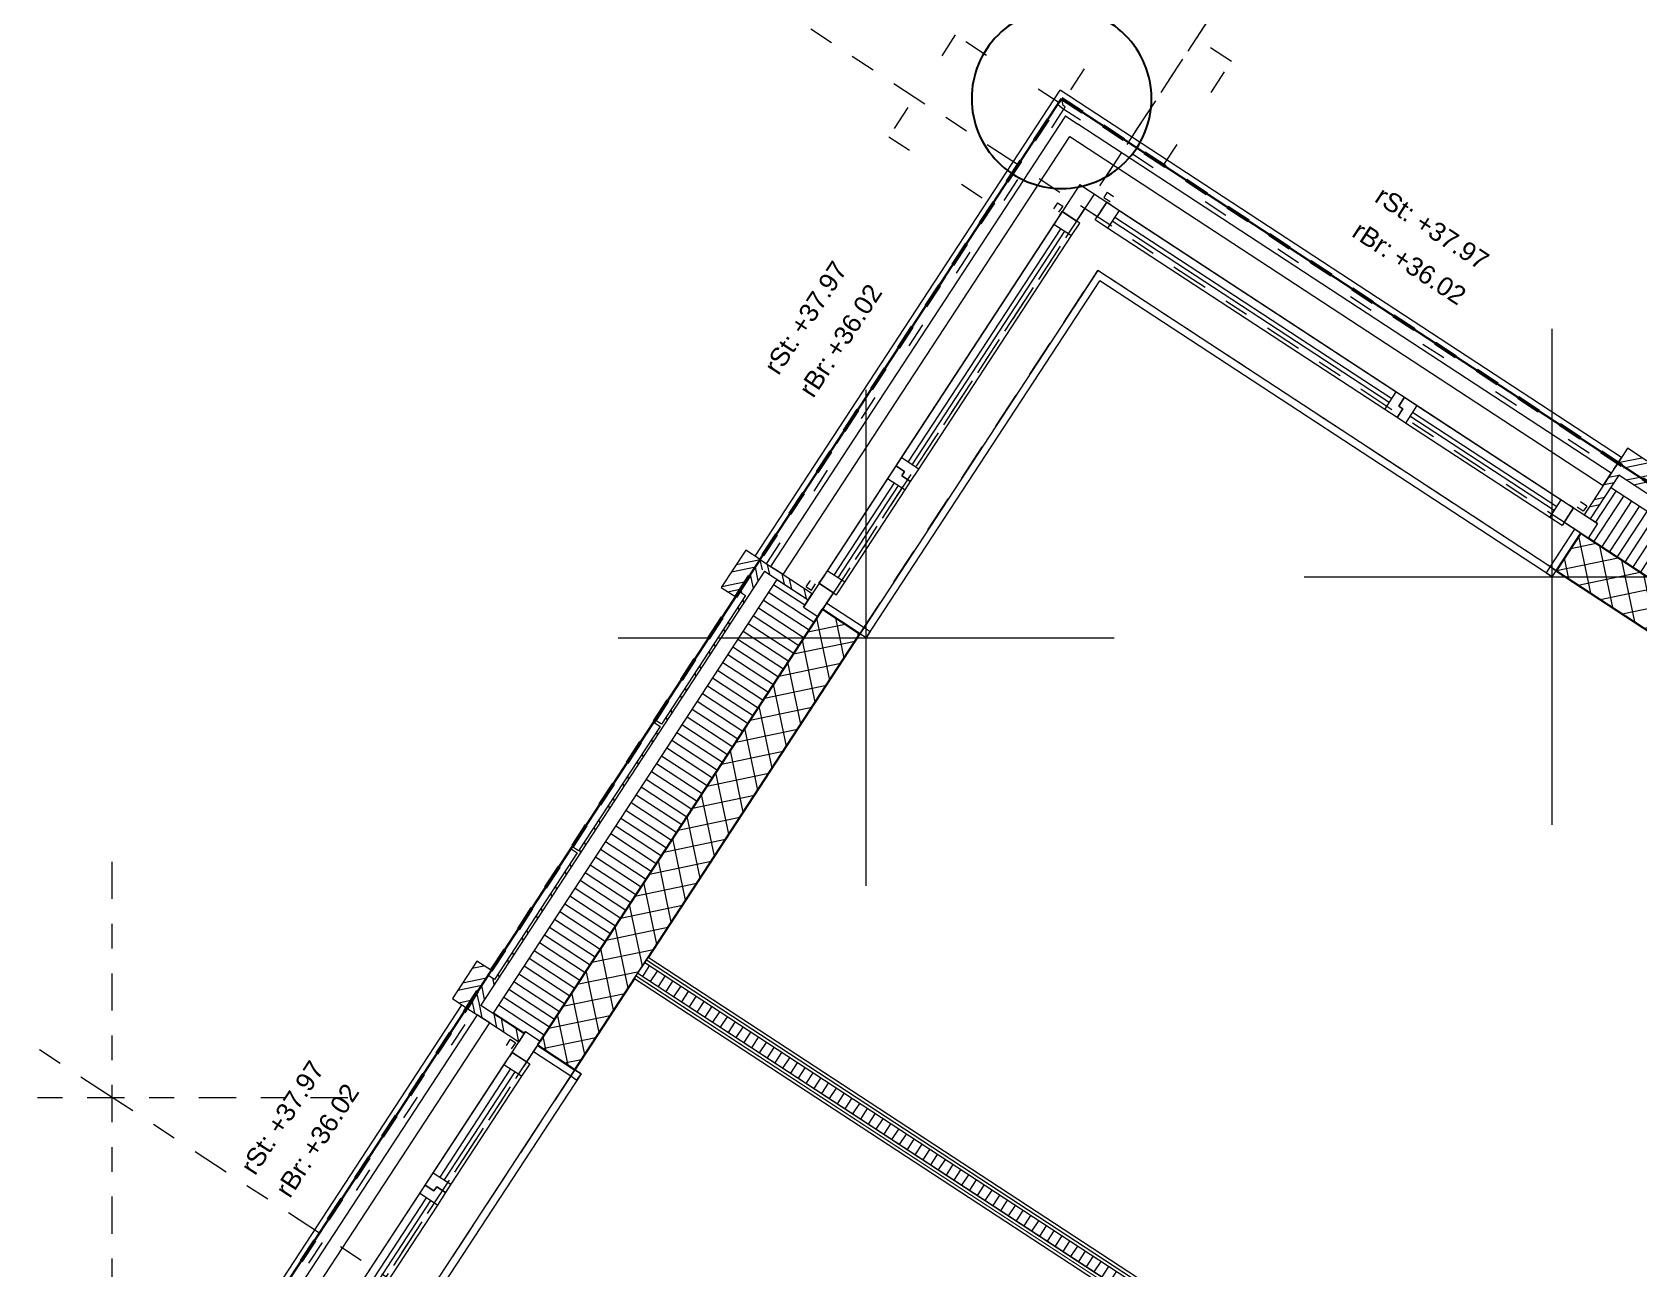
# Model space of a CAD drawing. Header units: metres. Extents: x 2696278.3 to 2696314, y 1245153.2 to 1245192.4.
# Drawn here: x 2696292.82 to 2696299.3, y 1245184.88 to 1245189.87 of the extents above; entities that cross this region are included whole.
import ezdxf

# ---------------------------------------------------------------- set-up
doc = ezdxf.new("R2010")
doc.units = ezdxf.units.M
doc.set_wipeout_variables(frame=1)
doc.header["$PDMODE"] = 2
doc.header["$PDSIZE"] = -2
for name, pattern in [('000_hbf_Punkt 0.5mm', [0.25, 0, -0.25]), ('000_hbf_Strich 3_1mm Kanten', [0.2, 0.15, -0.05]), ('000_hbf_Strichpunkt 3_1_1mm Achsen', [0.25, 0.15, -0.05, 0, -0.05]), ('Strich 1 für MST 1_200', [0.15, 0.1, -0.05]), ('Strichpunkt 3_1_1mm Achsen', [5, 3, -1, 0, -1]), ('Strichpunkt für MST 1_20', [0.25, 0.15, -0.05, 0, -0.05]), ('Wipeout_Contour', [10000, 0, -10000])]:
    doc.linetypes.add(name, pattern=pattern)
for name, color, linetype in [('010 Fenster', 7, 'Continuous'), ('0_C21_Aussenwandkonstruktion.3D', 7, 'Continuous'), ('0_C21_Aussenwandkonstruktion.3D Bauteilschraffuren', 7, 'Continuous'), ('0_C21_Aussenwandkonstruktion.3D Schichttrennlinien', 7, 'Continuous'), ('0_C22_Innenwandkonstruktion.3D', 7, 'Continuous'), ('0_C22_Innenwandkonstruktion.3D Bauteilschraffuren', 7, 'Continuous'), ('0_C22_Innenwandkonstruktion.3D Schichttrennlinien', 7, 'Continuous'), ('0_E23_Fassadenbekleidung.3D', 7, 'Continuous'), ('0_E23_Fassadenbekleidung.3D Bauteilschraffuren', 7, 'Continuous'), ('0_E26_Absturzsicherung.3D', 7, 'Continuous'), ('0_E33_Sonnenschutz.3D', 7, 'Continuous'), ('0_G20_Bodenbelag.3D', 7, 'Continuous'), ('1_M01_Achsen.V', 7, 'Continuous'), ('1_R01_Raumstempel.V Kontur', 7, 'Continuous'), ('1_U04_Referenz-Bauperimeter.V', 7, 'Continuous')]:
    doc.layers.add(name, color=color, linetype=linetype)
doc.styles.add('ERSTELLTER_STIL_2', font='arial.ttf')
pattern_1 = [(101.8, (2696295.28941, 1245171.756836), (0.07341505, 0.0153372), []), (101.8, (2696295.264935, 1245171.75172), (0.07341505, 0.0153372), [])]

msp = doc.modelspace()

# ---------------------------------------------------------------- linework, layer by layer
at = {"layer": '010 Fenster', "color": 7, "linetype": 'Continuous', "lineweight": 13}
for p, q in [((2696297.0441, 1245189.2514), (2696296.962, 1245189.1258)), ((2696297.0441, 1245189.2514), (2696297.1696, 1245189.1692)), ((2696296.9729, 1245189.1426), (2696296.9401, 1245189.0924)), ((2696296.962, 1245189.1258), (2696296.9729, 1245189.1426)), ((2696296.9729, 1245189.1426), (2696297.0315, 1245189.1042)), ((2696297.0441, 1245189.096), (2696296.9729, 1245189.1426)), ((2696297.0315, 1245189.1042), (2696297.0644, 1245189.1544)), ((2696297.1146, 1245189.1216), (2696297.0644, 1245189.1544)), ((2696297.1064, 1245189.109), (2696297.1529, 1245189.1802)), ((2696297.1529, 1245189.1802), (2696297.1146, 1245189.1216)), ((2696297.1696, 1245189.1692), (2696297.1529, 1245189.1802)), ((2696297.1529, 1245189.1802), (2696297.2031, 1245189.1473)), ((2696297.2031, 1245189.1473), (2696297.1566, 1245189.0762)), ((2696297.1696, 1245189.1692), (2696299.0189, 1245187.9591)), ((2696297.2031, 1245189.1473), (2696298.3202, 1245188.4163)), ((2696296.9401, 1245189.0924), (2696296.3241, 1245188.151)), ((2696296.9673, 1245189.0746), (2696296.3513, 1245188.1332)), ((2696296.9401, 1245189.0924), (2696297.0112, 1245189.0458)), ((2696297.0112, 1245189.0458), (2696297.0441, 1245189.096)), ((2696297.1566, 1245189.0762), (2696297.1064, 1245189.109)), ((2696298.2737, 1245188.3452), (2696297.1566, 1245189.0762)), ((2696298.2914, 1245188.3724), (2696297.1744, 1245189.1034)), ((2696297.1853, 1245189.1201), (2696298.3024, 1245188.3891)), ((2696296.368, 1245188.1223), (2696296.984, 1245189.0636)), ((2696296.3952, 1245188.1045), (2696297.0112, 1245189.0458)), ((2696298.2737, 1245188.3452), (2696298.3202, 1245188.4163)), ((2696298.3202, 1245188.4163), (2696298.3537, 1245188.3944)), ((2696298.3304, 1245188.3589), (2696298.3537, 1245188.3944)), ((2696298.3537, 1245188.3944), (2696298.3304, 1245188.3589)), ((2696298.3471, 1245188.3479), (2696298.3304, 1245188.3589)), ((2696298.3304, 1245188.3589), (2696298.3471, 1245188.3479)), ((2696298.3537, 1245188.3944), (2696298.4039, 1245188.3616)), ((2696298.4039, 1245188.3616), (2696298.3573, 1245188.2904)), ((2696298.4039, 1245188.3616), (2696298.9854, 1245187.981)), ((2696298.3239, 1245188.3123), (2696298.2737, 1245188.3452)), ((2696298.3239, 1245188.3123), (2696298.3471, 1245188.3479)), ((2696298.3471, 1245188.3479), (2696298.3239, 1245188.3123)), ((2696298.3573, 1245188.2904), (2696298.3239, 1245188.3123)), ((2696298.9389, 1245187.9099), (2696298.3573, 1245188.2904)), ((2696298.9567, 1245187.9371), (2696298.3751, 1245188.3176)), ((2696298.3861, 1245188.3344), (2696298.9676, 1245187.9538)), ((2696296.3022, 1245188.1175), (2696296.2693, 1245188.0673)), ((2696296.3241, 1245188.151), (2696296.3022, 1245188.1175)), ((2696296.3377, 1245188.0943), (2696296.3022, 1245188.1175)), ((2696296.3022, 1245188.1175), (2696296.3377, 1245188.0943)), ((2696296.3952, 1245188.1045), (2696296.3241, 1245188.151)), ((2696296.3268, 1245188.0775), (2696296.3377, 1245188.0943)), ((2696296.3377, 1245188.0943), (2696296.3268, 1245188.0775)), ((2696296.3624, 1245188.0543), (2696296.3952, 1245188.1045)), ((2696296.2693, 1245188.0673), (2696296.0257, 1245187.695)), ((2696296.2965, 1245188.0495), (2696296.0529, 1245187.6772)), ((2696296.0696, 1245187.6662), (2696296.3133, 1245188.0386)), ((2696296.2693, 1245188.0673), (2696296.3405, 1245188.0208)), ((2696296.3624, 1245188.0543), (2696296.3268, 1245188.0775)), ((2696296.3268, 1245188.0775), (2696296.3624, 1245188.0543)), ((2696296.3405, 1245188.0208), (2696296.3624, 1245188.0543)), ((2696296.0968, 1245187.6484), (2696296.3405, 1245188.0208)), ((2696298.9389, 1245187.9099), (2696298.9854, 1245187.981)), ((2696298.9854, 1245187.981), (2696299.0356, 1245187.9482)), ((2696298.9973, 1245187.8896), (2696299.0356, 1245187.9482)), ((2696299.0356, 1245187.9482), (2696299.0189, 1245187.9591)), ((2696296.0968, 1245187.6484), (2696296.0257, 1245187.695)), ((2696296.0639, 1245187.5982), (2696296.0968, 1245187.6484)), ((2696293.9668, 1245184.5488), (2696294.7444, 1245185.737)), ((2696294.4378, 1245185.2684), (2696294.7225, 1245185.7035)), ((2696294.7225, 1245185.7035), (2696294.7553, 1245185.7537)), ((2696294.7936, 1245185.657), (2696294.7225, 1245185.7035)), ((2696294.7553, 1245185.7537), (2696294.7444, 1245185.737)), ((2696294.8139, 1245185.7154), (2696294.7553, 1245185.7537)), ((2696294.4649, 1245185.2506), (2696294.7497, 1245185.6857)), ((2696294.7664, 1245185.6748), (2696294.4817, 1245185.2396)), ((2696294.7936, 1245185.657), (2696294.5089, 1245185.2219)), ((2696294.4049, 1245185.2182), (2696294.4378, 1245185.2684)), ((2696294.4378, 1245185.2684), (2696294.5089, 1245185.2219)), ((2696293.9888, 1245184.5822), (2696294.383, 1245185.1847)), ((2696294.383, 1245185.1847), (2696294.4049, 1245185.2182)), ((2696294.4541, 1245185.1382), (2696294.383, 1245185.1847)), ((2696294.4405, 1245185.1949), (2696294.4049, 1245185.2182)), ((2696294.4049, 1245185.2182), (2696294.4405, 1245185.1949)), ((2696294.4514, 1245185.2117), (2696294.4405, 1245185.1949)), ((2696294.4405, 1245185.1949), (2696294.4514, 1245185.2117)), ((2696294.487, 1245185.1884), (2696294.4514, 1245185.2117)), ((2696294.4514, 1245185.2117), (2696294.487, 1245185.1884)), ((2696294.487, 1245185.1884), (2696294.4541, 1245185.1382)), ((2696294.5089, 1245185.2219), (2696294.487, 1245185.1884)), ((2696294.0159, 1245184.5645), (2696294.4102, 1245185.1669)), ((2696294.4269, 1245185.156), (2696294.0327, 1245184.5535)), ((2696294.4541, 1245185.1382), (2696294.0599, 1245184.5357))]:
    msp.add_line(p, q, dxfattribs=at)
at = {"layer": '0_C21_Aussenwandkonstruktion.3D', "color": 7, "linetype": 'Continuous', "lineweight": 5}
for p, q in [((2696296.9554, 1245189.5723), (2696296.9718, 1245189.5974)), ((2696296.9638, 1245189.5669), (2696296.9554, 1245189.5723))]:
    msp.add_line(p, q, dxfattribs=at)
at = {"layer": '0_C21_Aussenwandkonstruktion.3D', "color": 255, "linetype": '000_hbf_Punkt 0.5mm', "lineweight": 0, "flags": 128}
for points in [[(2696297.254, 1245190.0103), (2696296.9802, 1245189.592), (2696296.9747, 1245189.5836), (2696296.9638, 1245189.5669)], [(2696297.6556, 1245189.7475), (2696297.254, 1245190.0103)], [(2696296.5425, 1245189.8545), (2696296.2742, 1245189.4445)], [(2696296.9609, 1245189.5807), (2696296.5425, 1245189.8545)], [(2696297.3818, 1245189.3291), (2696297.6556, 1245189.7475)], [(2696296.9718, 1245189.5974), (2696296.9609, 1245189.5807)], [(2696296.9776, 1245189.5697), (2696296.9718, 1245189.5974)], [(2696295.7813, 1245187.7234), (2696296.2837, 1245188.4911), (2696296.7177, 1245189.1543), (2696296.9805, 1245189.5559), (2696296.986, 1245189.5643)], [(2696296.9638, 1245189.5669), (2696296.9805, 1245189.5559), (2696297.3654, 1245189.304), (2696298.2377, 1245188.7332), (2696299.1979, 1245188.1049)], [(2696296.986, 1245189.5643), (2696296.9776, 1245189.5697)], [(2696296.2742, 1245189.4445), (2696296.6926, 1245189.1707)], [(2696299.2144, 1245188.13), (2696298.2542, 1245188.7583), (2696297.3818, 1245189.3291)], [(2696296.6926, 1245189.1707), (2696296.2586, 1245188.5075), (2696295.7562, 1245187.7398)], [(2696293.7444, 1245184.6107), (2696294.5986, 1245185.916)]]:
    msp.add_lwpolyline(points, dxfattribs=at)
at = {"layer": '0_C21_Aussenwandkonstruktion.3D', "color": 7, "linetype": 'Continuous', "lineweight": 5, "flags": 128}
for points in [[(2696299.1979, 1245188.1049), (2696299.2144, 1245188.13)], [(2696295.7562, 1245187.7398), (2696295.7813, 1245187.7234)], [(2696294.5986, 1245185.916), (2696294.5735, 1245185.9324)]]:
    msp.add_lwpolyline(points, dxfattribs=at)
at = {"layer": '0_E26_Absturzsicherung.3D', "color": 7, "linetype": 'Continuous', "lineweight": 13, "flags": 128}
msp.add_lwpolyline([(2696296.9863, 1245189.5283), (2696297.0365, 1245189.4954)], dxfattribs=at)
at = {"layer": '0_E33_Sonnenschutz.3D', "color": 7, "linetype": 'Strichpunkt für MST 1_20', "lineweight": 13}
for p, q in [((2696297.1553, 1245189.2204), (2696297.1416, 1245189.1995)), ((2696297.1416, 1245189.1995), (2696297.1668, 1245189.1831)), ((2696297.1553, 1245189.2204), (2696297.1804, 1245189.204)), ((2696296.9546, 1245189.1785), (2696296.9382, 1245189.1534)), ((2696296.9546, 1245189.1785), (2696296.9755, 1245189.1648)), ((2696296.9755, 1245189.1648), (2696296.9591, 1245189.1397))]:
    msp.add_line(p, q, dxfattribs=at)
at = {"layer": '0_G20_Bodenbelag.3D', "color": 255, "linetype": 'Wipeout_Contour', "lineweight": 18, "flags": 128}
for points in [[(2696297.1164, 1245188.9053), (2696295.304, 1245186.1356), (2696298.8561, 1245183.8112), (2696297.416, 1245181.6105), (2696296.8848, 1245180.7988), (2696296.841, 1245180.7319), (2696294.9859, 1245181.9459), (2696292.9709, 1245178.8666), (2696295.0812, 1245177.4856), (2696295.0374, 1245177.4187), (2696294.5063, 1245176.607), (2696293.6357, 1245175.2765), (2696294.0959, 1245174.9754), (2696294.4518, 1245175.5193), (2696295.9998, 1245174.5063), (2696296.9402, 1245175.9434), (2696296.2708, 1245176.3814), (2696299.6014, 1245181.4711), (2696301.0448, 1245180.5265), (2696303.7059, 1245184.5932), (2696300.6685, 1245186.5809)], [(2696293.3437, 1245183.14), (2696294.2056, 1245182.576), (2696296.8121, 1245180.8703), (2696296.8422, 1245180.9164), (2696296.9259, 1245180.8616), (2696297.4406, 1245181.6482), (2696297.357, 1245181.7029), (2696298.7176, 1245183.7823), (2696295.2492, 1245186.0519)]]:
    msp.add_lwpolyline(points, close=True, dxfattribs=at)
at = {"layer": '1_M01_Achsen.V', "color": 7, "linetype": '000_hbf_Strichpunkt 3_1_1mm Achsen', "lineweight": 13}
msp.add_line((2696293.1426, 1245185.5721), (2696291.4691, 1245186.6672), dxfattribs=at)
msp.add_line((2696293.1426, 1245185.5721), (2696291.4691, 1245186.6672), dxfattribs=at)
msp.add_point((2696293.1426, 1245185.5721), dxfattribs=at)
msp.add_point((2696293.1426, 1245185.5721), dxfattribs=at)
msp.add_point((2696293.1426, 1245185.5721), dxfattribs=at)
msp.add_point((2696293.1426, 1245185.5721), dxfattribs=at)
at = {"layer": '1_R01_Raumstempel.V Kontur', "color": 21, "linetype": 'Continuous', "lineweight": 0, "true_color": 0xffa8a8, "flags": 128}
for points in [[(2696300.6685, 1245186.5809), (2696297.1165, 1245188.9053), (2696295.304, 1245186.1356), (2696298.8561, 1245183.8112), (2696297.3941, 1245181.577), (2696297.3115, 1245181.4509), (2696298.9055, 1245180.4077), (2696299.6014, 1245181.4711), (2696301.0448, 1245180.5265), (2696303.706, 1245184.5933)], [(2696298.7176, 1245183.7822), (2696295.2484, 1245186.0524), (2696293.3429, 1245183.1405), (2696296.8121, 1245180.8703), (2696296.8668, 1245180.954), (2696296.9506, 1245180.8993), (2696297.4653, 1245181.6858), (2696297.3816, 1245181.7406)]]:
    msp.add_lwpolyline(points, close=True, dxfattribs=at)
at = {"layer": '1_U04_Referenz-Bauperimeter.V', "color": 32, "linetype": 'Continuous', "lineweight": 25, "true_color": 0xe66900}
msp.add_lwpolyline([(2696296.6085, 1245189.598, 0.414214), (2696296.971, 1245189.2355, 0.414214), (2696297.3335, 1245189.598, 0.414214), (2696296.971, 1245189.9605, 0.414214)], format="xyb", close=True, dxfattribs=at)

# ---------------------------------------------------------------- texts
at = {"layer": '010 Fenster', "color": 7, "lineweight": 13, "char_height": 0.075, "style": 'ERSTELLTER_STIL_2'}
for s, insert, attachment_point, rotation in [('\\A1;{\\pql;\\fArial|b0|i0|c0|p0;\\W1.000000;rSt:}', (2696298.2693, 1245189.2486), 1, 326.8), ('\\A1;{\\pql;\\fArial|b0|i0|c0|p0;\\W1.000000;rBr:}', (2696298.1774, 1245189.1082), 1, 326.8), ('\\A1;{\\pql;\\fArial|b0|i0|c0|p0;\\W1.000000;+37.97}', (2696298.4318, 1245189.1423), 1, 326.8), ('\\A1;{\\pqr;\\fArial|b0|i0|c0|p0;\\W1.000000;+37.97}', (2696296.0485, 1245188.9508), 3, 56.8), ('\\A1;{\\pql;\\fArial|b0|i0|c0|p0;\\W1.000000;+36.02}', (2696298.3399, 1245189.0018), 1, 326.8), ('\\A1;{\\pqr;\\fArial|b0|i0|c0|p0;\\W1.000000;+36.02}', (2696296.1889, 1245188.8589), 3, 56.8), ('\\A1;{\\pqr;\\fArial|b0|i0|c0|p0;\\W1.000000;rSt:}', (2696295.8559, 1245188.6565), 3, 56.8), ('\\A1;{\\pqr;\\fArial|b0|i0|c0|p0;\\W1.000000;rBr:}', (2696295.9995, 1245188.5694), 3, 56.8), ('\\A1;{\\pql;\\fArial|b0|i0|c0|p0;\\W1.000000;+37.97}', (2696293.7625, 1245185.4574), 1, 56.8), ('\\A1;{\\pql;\\fArial|b0|i0|c0|p0;\\W1.000000;+36.02}', (2696293.9029, 1245185.3655), 1, 56.8), ('\\A1;{\\pql;\\fArial|b0|i0|c0|p0;\\W1.000000;rSt:}', (2696293.6561, 1245185.2949), 1, 56.8), ('\\A1;{\\pql;\\fArial|b0|i0|c0|p0;\\W1.000000;rBr:}', (2696293.7965, 1245185.203), 1, 56.8)]:
    msp.add_mtext(s, dxfattribs=dict(at, insert=insert, attachment_point=attachment_point, rotation=rotation))

# ---------------------------------------------------------------- next in the draw order: wipeouts: each hides what was drawn before it
at = {"color": 254, "linetype": 'Wipeout_Contour', "lineweight": 0, "ltscale": 66.046386}
msp.add_wipeout([(2696301.1598, 1245186.8569), (2696299.2395, 1245188.1135), (2696299.2176, 1245188.0801), (2696301.1379, 1245186.8234)], dxfattribs=at).dxf.layer = '0_C21_Aussenwandkonstruktion.3D Bauteilschraffuren'
at = {"color": 254, "linetype": 'Wipeout_Contour', "lineweight": 0, "ltscale": 60.434561}
msp.add_wipeout([(2696295.7398, 1245187.7147), (2696294.5954, 1245185.9659), (2696294.6289, 1245185.944), (2696295.7733, 1245187.6928)], dxfattribs=at).dxf.layer = '0_C21_Aussenwandkonstruktion.3D Bauteilschraffuren'

# ---------------------------------------------------------------- next in the draw order: hatches: boundary and pattern name
at = {"layer": '0_C21_Aussenwandkonstruktion.3D Bauteilschraffuren', "linetype": 'Continuous', "lineweight": 0, "true_color": 0x000000}
h = msp.add_hatch(dxfattribs=at)
h.set_pattern_fill('NATURSTEIN__ALLGEMEIN_0001', color=18, angle=-33.2, style=0, pattern_type=2)
h.set_pattern_definition([(191.8, (2696295.28941, 1245171.756836), (-0.0153372, 0.07341505), []), (191.8, (2696295.29452, 1245171.732364), (-0.0153372, 0.07341505), [])])
h.paths.add_polyline_path([(2696301.1598, 1245186.8569), (2696299.2395, 1245188.1135), (2696299.2176, 1245188.0801), (2696301.1379, 1245186.8234)])
h = msp.add_hatch(dxfattribs=at)
h.set_pattern_fill('NATURSTEIN__ALLGEMEIN_0001', color=18, angle=-33.2, style=0, pattern_type=2)
h.set_pattern_definition([(281.8, (2696295.28941, 1245171.756836), (0.07341505, 0.0153372), []), (281.8, (2696295.31388, 1245171.76195), (0.07341505, 0.0153372), [])])
h.paths.add_polyline_path([(2696295.7398, 1245187.7147), (2696294.5954, 1245185.9659), (2696294.6289, 1245185.944), (2696295.7733, 1245187.6928)])

# ---------------------------------------------------------------- next in the draw order: wipeouts: each hides what was drawn before it
at = {"color": 254, "linetype": 'Wipeout_Contour', "lineweight": 0, "ltscale": 129.608813}
msp.add_wipeout([(2696299.1026, 1245187.9043), (2696299.1319, 1245187.8852), (2696299.0935, 1245187.8266), (2696300.9637, 1245186.6028), (2696301.002, 1245186.6614), (2696301.0229, 1245186.6477), (2696301.1051, 1245186.7732), (2696299.1847, 1245188.0299)], dxfattribs=at).dxf.layer = '0_C21_Aussenwandkonstruktion.3D Bauteilschraffuren'
at = {"color": 254, "linetype": 'Wipeout_Contour', "lineweight": 0, "ltscale": 120.235797}
msp.add_wipeout([(2696294.6791, 1245185.9112), (2696294.8046, 1245185.829), (2696294.8101, 1245185.8374), (2696294.8687, 1245185.7991), (2696295.9884, 1245187.5102), (2696295.9298, 1245187.5485), (2696295.949, 1245187.5778), (2696295.8235, 1245187.66)], dxfattribs=at).dxf.layer = '0_C21_Aussenwandkonstruktion.3D Bauteilschraffuren'

# ---------------------------------------------------------------- next in the draw order: hatches: boundary and pattern name
at = {"layer": '0_C21_Aussenwandkonstruktion.3D Bauteilschraffuren', "linetype": 'Continuous', "lineweight": 0, "true_color": 0x000000}
h = msp.add_hatch(dxfattribs=at)
h.set_pattern_fill('DÄMMSTOFF__ALLGEMEIN_VER_31', color=18, angle=-33.2, style=0, pattern_type=2)
h.set_pattern_definition([(236.8, (2696295.289407, 1245171.756836), (0.03137866, -0.02053362), [])])
h.paths.add_polyline_path([(2696299.1026, 1245187.9043), (2696299.1319, 1245187.8852), (2696299.0935, 1245187.8266), (2696300.9637, 1245186.6028), (2696301.002, 1245186.6614), (2696301.0229, 1245186.6477), (2696301.1051, 1245186.7732), (2696299.1847, 1245188.0299)])
h = msp.add_hatch(dxfattribs=at)
h.set_pattern_fill('DÄMMSTOFF__ALLGEMEIN_VER_31', color=18, angle=-33.2, style=0, pattern_type=2)
h.set_pattern_definition([(326.8, (2696295.289407, 1245171.756836), (0.02053362, 0.03137866), [])])
h.paths.add_polyline_path([(2696294.6791, 1245185.9112), (2696294.8046, 1245185.829), (2696294.8101, 1245185.8374), (2696294.8687, 1245185.7991), (2696295.9884, 1245187.5102), (2696295.9298, 1245187.5485), (2696295.949, 1245187.5778), (2696295.8235, 1245187.66)])

# ---------------------------------------------------------------- next in the draw order: linework, layer by layer
at = {"layer": '010 Fenster', "color": 7, "linetype": 'Continuous', "lineweight": 13}
msp.add_line((2696296.962, 1245189.1258), (2696296.0038, 1245187.6615), dxfattribs=at)

# ---------------------------------------------------------------- next in the draw order: wipeouts: each hides what was drawn before it
at = {"color": 254, "linetype": 'Wipeout_Contour', "lineweight": 0, "ltscale": 66.89268}
msp.add_wipeout([(2696299.2395, 1245188.1135), (2696299.2144, 1245188.13), (2696299.0775, 1245187.9208), (2696299.1026, 1245187.9043)], dxfattribs=at).dxf.layer = '0_C21_Aussenwandkonstruktion.3D Bauteilschraffuren'
at = {"color": 254, "linetype": 'Wipeout_Contour', "lineweight": 0, "ltscale": 97.866965}
msp.add_wipeout([(2696298.9657, 1245187.6952), (2696300.8944, 1245186.433), (2696300.993, 1245186.5836), (2696300.9637, 1245186.6028), (2696299.0935, 1245187.8266), (2696299.0642, 1245187.8458)], dxfattribs=at).dxf.layer = '0_C21_Aussenwandkonstruktion.3D Bauteilschraffuren'
at = {"color": 254, "linetype": 'Wipeout_Contour', "lineweight": 0, "ltscale": 63.688461}
msp.add_wipeout([(2696295.7398, 1245187.7147), (2696295.949, 1245187.5778), (2696295.9654, 1245187.6029), (2696295.7562, 1245187.7398)], dxfattribs=at).dxf.layer = '0_C21_Aussenwandkonstruktion.3D Bauteilschraffuren'
at = {"color": 254, "linetype": 'Wipeout_Contour', "lineweight": 0, "ltscale": 88.877954}
msp.add_wipeout([(2696296.1582, 1245187.4409), (2696296.0076, 1245187.5395), (2696295.9884, 1245187.5102), (2696294.8687, 1245185.7991), (2696294.8577, 1245185.7823), (2696295.0083, 1245185.6838)], dxfattribs=at).dxf.layer = '0_C21_Aussenwandkonstruktion.3D Bauteilschraffuren'
at = {"color": 254, "linetype": 'Wipeout_Contour', "lineweight": 0, "ltscale": 56.59314}
msp.add_wipeout([(2696294.5954, 1245185.9659), (2696294.5735, 1245185.9324), (2696294.7827, 1245185.7956), (2696294.8046, 1245185.829)], dxfattribs=at).dxf.layer = '0_C21_Aussenwandkonstruktion.3D Bauteilschraffuren'

# ---------------------------------------------------------------- next in the draw order: hatches: boundary and pattern name
at = {"layer": '0_C21_Aussenwandkonstruktion.3D Bauteilschraffuren', "linetype": 'Continuous', "lineweight": 0, "true_color": 0x000000}
h = msp.add_hatch(dxfattribs=at)
h.set_pattern_fill('NATURSTEIN__ALLGEMEIN_0001', color=18, angle=-33.2, style=0, pattern_type=2)
h.set_pattern_definition([(11.8, (2696295.28941, 1245171.756836), (-0.0153372, 0.07341505), []), (11.8, (2696295.284294, 1245171.78131), (-0.0153372, 0.07341505), [])])
h.paths.add_polyline_path([(2696299.2395, 1245188.1135), (2696299.2144, 1245188.13), (2696299.0775, 1245187.9208), (2696299.1026, 1245187.9043)])
h = msp.add_hatch(dxfattribs=at)
h.set_pattern_fill('BETON_0001', color=18, angle=-33.2, style=0, pattern_type=2)
h.set_pattern_definition([(191.8, (2696295.28941, 1245171.756836), (-0.0153372, 0.07341505), []), (281.8, (2696295.28941, 1245171.756836), (0.07341505, 0.0153372), [])])
h.paths.add_polyline_path([(2696298.9657, 1245187.6952), (2696300.8944, 1245186.433), (2696300.993, 1245186.5836), (2696300.9637, 1245186.6028), (2696299.0935, 1245187.8266), (2696299.0642, 1245187.8458)])
h = msp.add_hatch(dxfattribs=at)
h.set_pattern_fill('NATURSTEIN__ALLGEMEIN_0001', color=18, angle=-33.2, style=0, pattern_type=2)
h.set_pattern_definition(pattern_1)
h.paths.add_polyline_path([(2696295.7398, 1245187.7147), (2696295.949, 1245187.5778), (2696295.9654, 1245187.6029), (2696295.7562, 1245187.7398)])
h = msp.add_hatch(dxfattribs=at)
h.set_pattern_fill('BETON_0001', color=18, angle=-33.2, style=0, pattern_type=2)
h.set_pattern_definition([(281.8, (2696295.28941, 1245171.756836), (0.07341505, 0.0153372), []), (11.8, (2696295.28941, 1245171.756836), (-0.0153372, 0.07341505), [])])
h.paths.add_polyline_path([(2696296.1582, 1245187.4409), (2696296.0076, 1245187.5395), (2696295.9884, 1245187.5102), (2696294.8687, 1245185.7991), (2696294.8577, 1245185.7823), (2696295.0083, 1245185.6838)])
h = msp.add_hatch(dxfattribs=at)
h.set_pattern_fill('NATURSTEIN__ALLGEMEIN_0001', color=18, angle=-33.2, style=0, pattern_type=2)
h.set_pattern_definition(pattern_1)
h.paths.add_polyline_path([(2696294.5954, 1245185.9659), (2696294.5735, 1245185.9324), (2696294.7827, 1245185.7956), (2696294.8046, 1245185.829)])

# ---------------------------------------------------------------- next in the draw order: linework, layer by layer
at = {"layer": '010 Fenster', "color": 7, "linetype": 'Continuous', "lineweight": 13}
for p, q in [((2696295.7353, 1245187.7535), (2696296.9646, 1245189.632)), ((2696299.228, 1245188.1509), (2696296.9646, 1245189.632)), ((2696296.1833, 1245187.4245), (2696297.1251, 1245188.8637)), ((2696298.9493, 1245187.6701), (2696297.1251, 1245188.8637)), ((2696299.2144, 1245188.13), (2696299.228, 1245188.1509)), ((2696298.9891, 1245187.877), (2696298.9389, 1245187.9099)), ((2696299.0356, 1245187.9482), (2696298.9891, 1245187.877)), ((2696299.0189, 1245187.9591), (2696299.1319, 1245187.8852)), ((2696299.1319, 1245187.8852), (2696299.1026, 1245187.9043)), ((2696299.1319, 1245187.8852), (2696299.1026, 1245187.9043)), ((2696299.0391, 1245187.8622), (2696298.9406, 1245187.7116)), ((2696298.9657, 1245187.6952), (2696299.0642, 1245187.8458)), ((2696299.0935, 1245187.8266), (2696298.9973, 1245187.8896)), ((2696299.0642, 1245187.8458), (2696299.0391, 1245187.8622)), ((2696299.1319, 1245187.8852), (2696299.0935, 1245187.8266)), ((2696299.1319, 1245187.8852), (2696299.0935, 1245187.8266)), ((2696295.7562, 1245187.7398), (2696295.7353, 1245187.7535)), ((2696298.9406, 1245187.7116), (2696298.9241, 1245187.6865)), ((2696298.9406, 1245187.7116), (2696298.9657, 1245187.6952)), ((2696298.9657, 1245187.6952), (2696298.9406, 1245187.7116)), ((2696296.0038, 1245187.6615), (2696295.9298, 1245187.5485)), ((2696296.0257, 1245187.695), (2696295.9928, 1245187.6448)), ((2696295.9928, 1245187.6448), (2696296.0038, 1245187.6615)), ((2696296.0514, 1245187.6064), (2696295.9928, 1245187.6448)), ((2696295.9928, 1245187.6448), (2696296.0639, 1245187.5982)), ((2696298.9241, 1245187.6865), (2696298.9493, 1245187.6701)), ((2696298.9493, 1245187.6701), (2696298.9657, 1245187.6952)), ((2696295.9298, 1245187.5485), (2696295.949, 1245187.5778)), ((2696295.9298, 1245187.5485), (2696295.949, 1245187.5778)), ((2696295.9884, 1245187.5102), (2696296.0514, 1245187.6064)), ((2696295.9298, 1245187.5485), (2696295.9884, 1245187.5102)), ((2696295.9298, 1245187.5485), (2696295.9884, 1245187.5102)), ((2696296.0076, 1245187.5395), (2696296.024, 1245187.5646)), ((2696296.1582, 1245187.4409), (2696296.0076, 1245187.5395)), ((2696296.024, 1245187.5646), (2696296.1746, 1245187.466)), ((2696296.1746, 1245187.466), (2696296.1582, 1245187.4409)), ((2696296.1582, 1245187.4409), (2696296.1746, 1245187.466)), ((2696296.1746, 1245187.466), (2696296.1997, 1245187.4496)), ((2696296.1997, 1245187.4496), (2696296.1833, 1245187.4245)), ((2696296.1833, 1245187.4245), (2696296.1582, 1245187.4409)), ((2696294.5526, 1245185.9461), (2696293.6984, 1245184.6408)), ((2696294.5735, 1245185.9324), (2696294.5526, 1245185.9461)), ((2696294.7444, 1245185.737), (2696294.8101, 1245185.8374)), ((2696294.8101, 1245185.8374), (2696294.8046, 1245185.829)), ((2696294.8101, 1245185.8374), (2696294.8046, 1245185.829)), ((2696294.8101, 1245185.8374), (2696294.8687, 1245185.7991)), ((2696294.8101, 1245185.8374), (2696294.8687, 1245185.7991)), ((2696294.8687, 1245185.7991), (2696294.8139, 1245185.7154)), ((2696294.8577, 1245185.7823), (2696294.8413, 1245185.7572)), ((2696295.0083, 1245185.6838), (2696294.8577, 1245185.7823)), ((2696294.7553, 1245185.7537), (2696294.8265, 1245185.7072)), ((2696294.8265, 1245185.7072), (2696294.7936, 1245185.657)), ((2696294.8413, 1245185.7572), (2696294.9919, 1245185.6587)), ((2696295.0334, 1245185.6673), (2696294.1464, 1245184.3118)), ((2696294.9919, 1245185.6587), (2696295.0083, 1245185.6838)), ((2696295.0083, 1245185.6838), (2696294.9919, 1245185.6587)), ((2696294.9919, 1245185.6587), (2696295.017, 1245185.6422)), ((2696295.0083, 1245185.6838), (2696295.0334, 1245185.6673)), ((2696295.0334, 1245185.6673), (2696295.0083, 1245185.6838)), ((2696295.017, 1245185.6422), (2696295.0334, 1245185.6673))]:
    msp.add_line(p, q, dxfattribs=at)
at = {"layer": '010 Fenster', "color": 7, "linetype": 'Strichpunkt 3_1_1mm Achsen', "lineweight": 13}
for p, q in [((2696295.7562, 1245187.7398), (2696296.9718, 1245189.5974)), ((2696299.2144, 1245188.13), (2696296.9718, 1245189.5974)), ((2696294.5735, 1245185.9324), (2696293.7193, 1245184.6271))]:
    msp.add_line(p, q, dxfattribs=at)
at = {"layer": '010 Fenster', "color": 7, "linetype": '000_hbf_Strich 3_1mm Kanten', "lineweight": 13}
for p, q in [((2696296.1582, 1245187.4409), (2696297.1164, 1245188.9053)), ((2696298.9657, 1245187.6952), (2696297.1164, 1245188.9053)), ((2696295.0083, 1245185.6838), (2696294.1213, 1245184.3282))]:
    msp.add_line(p, q, dxfattribs=at)
at = {"layer": '010 Fenster', "color": 7, "linetype": 'Continuous', "lineweight": 5}
for p, q in [((2696299.1925, 1245188.0965), (2696299.1596, 1245188.0463)), ((2696299.2144, 1245188.13), (2696299.1925, 1245188.0965)), ((2696299.1596, 1245188.0463), (2696299.0775, 1245187.9208)), ((2696299.1026, 1245187.9043), (2696299.0775, 1245187.9208)), ((2696299.1026, 1245187.9043), (2696299.0775, 1245187.9208)), ((2696295.7562, 1245187.7398), (2696295.7897, 1245187.7179)), ((2696295.7897, 1245187.7179), (2696295.8399, 1245187.6851)), ((2696295.8399, 1245187.6851), (2696295.9654, 1245187.6029)), ((2696295.949, 1245187.5778), (2696295.9654, 1245187.6029)), ((2696295.949, 1245187.5778), (2696295.9654, 1245187.6029)), ((2696294.5735, 1245185.9324), (2696294.607, 1245185.9105)), ((2696294.607, 1245185.9105), (2696294.6572, 1245185.8777)), ((2696294.6572, 1245185.8777), (2696294.7827, 1245185.7956)), ((2696294.8046, 1245185.829), (2696294.7827, 1245185.7956)), ((2696294.8046, 1245185.829), (2696294.7827, 1245185.7956))]:
    msp.add_line(p, q, dxfattribs=at)
at = {"layer": '010 Fenster', "color": 7, "linetype": 'Continuous', "lineweight": 25}
for p, q in [((2696299.0642, 1245187.8458), (2696298.9657, 1245187.6952)), ((2696299.0642, 1245187.8458), (2696298.9657, 1245187.6952)), ((2696299.0935, 1245187.8266), (2696299.0642, 1245187.8458)), ((2696299.0935, 1245187.8266), (2696299.0642, 1245187.8458)), ((2696295.9884, 1245187.5102), (2696296.0076, 1245187.5395)), ((2696295.9884, 1245187.5102), (2696296.0076, 1245187.5395)), ((2696296.0076, 1245187.5395), (2696296.1582, 1245187.4409)), ((2696296.0076, 1245187.5395), (2696296.1582, 1245187.4409)), ((2696294.8687, 1245185.7991), (2696294.8577, 1245185.7823)), ((2696294.8687, 1245185.7991), (2696294.8577, 1245185.7823)), ((2696294.8577, 1245185.7823), (2696295.0083, 1245185.6838)), ((2696294.8577, 1245185.7823), (2696295.0083, 1245185.6838))]:
    msp.add_line(p, q, dxfattribs=at)
at = {"layer": '010 Fenster', "color": 7, "linetype": 'Continuous', "lineweight": 13}
for p in [(2696298.9493, 1245187.6701), (2696296.1833, 1245187.4245)]:
    msp.add_point(p, dxfattribs=at)
at = {"layer": '0_C21_Aussenwandkonstruktion.3D', "color": 7, "linetype": 'Continuous', "lineweight": 5}
for p, q in [((2696299.1925, 1245188.0965), (2696299.1596, 1245188.0463)), ((2696299.1979, 1245188.1049), (2696299.1925, 1245188.0965)), ((2696299.2395, 1245188.1135), (2696299.2144, 1245188.13)), ((2696299.1596, 1245188.0463), (2696299.0775, 1245187.9208)), ((2696299.1026, 1245187.9043), (2696299.0775, 1245187.9208)), ((2696295.7398, 1245187.7147), (2696295.7562, 1245187.7398)), ((2696295.7813, 1245187.7234), (2696295.7897, 1245187.7179)), ((2696295.7897, 1245187.7179), (2696295.8399, 1245187.6851)), ((2696295.8399, 1245187.6851), (2696295.9654, 1245187.6029)), ((2696295.949, 1245187.5778), (2696295.9654, 1245187.6029)), ((2696294.5954, 1245185.9659), (2696294.5735, 1245185.9324)), ((2696294.5986, 1245185.916), (2696294.607, 1245185.9105)), ((2696294.607, 1245185.9105), (2696294.6572, 1245185.8777)), ((2696294.6572, 1245185.8777), (2696294.7827, 1245185.7956)), ((2696294.8046, 1245185.829), (2696294.7827, 1245185.7956))]:
    msp.add_line(p, q, dxfattribs=at)
at = {"layer": '0_C21_Aussenwandkonstruktion.3D', "color": 7, "linetype": 'Continuous', "lineweight": 13}
for p, q in [((2696299.1319, 1245187.8852), (2696299.1026, 1245187.9043)), ((2696299.1319, 1245187.8852), (2696299.0935, 1245187.8266)), ((2696295.9298, 1245187.5485), (2696295.949, 1245187.5778)), ((2696295.9298, 1245187.5485), (2696295.9884, 1245187.5102)), ((2696294.8101, 1245185.8374), (2696294.8046, 1245185.829)), ((2696294.8101, 1245185.8374), (2696294.8687, 1245185.7991))]:
    msp.add_line(p, q, dxfattribs=at)
at = {"layer": '0_C21_Aussenwandkonstruktion.3D', "color": 7, "linetype": 'Continuous', "lineweight": 25}
for p, q in [((2696299.0642, 1245187.8458), (2696298.9657, 1245187.6952)), ((2696299.0935, 1245187.8266), (2696299.0642, 1245187.8458)), ((2696295.9884, 1245187.5102), (2696296.0076, 1245187.5395)), ((2696296.0076, 1245187.5395), (2696296.1582, 1245187.4409)), ((2696294.8687, 1245185.7991), (2696294.8577, 1245185.7823)), ((2696294.8577, 1245185.7823), (2696295.0083, 1245185.6838))]:
    msp.add_line(p, q, dxfattribs=at)
at = {"layer": '0_C21_Aussenwandkonstruktion.3D', "color": 7, "linetype": 'Continuous', "lineweight": 5, "flags": 128}
for points in [[(2696301.1598, 1245186.8569), (2696299.2395, 1245188.1135)], [(2696295.7398, 1245187.7147), (2696294.5954, 1245185.9659)]]:
    msp.add_lwpolyline(points, dxfattribs=at)
at = {"layer": '0_C21_Aussenwandkonstruktion.3D', "color": 7, "linetype": 'Continuous', "lineweight": 25, "flags": 128}
for points in [[(2696298.9657, 1245187.6952), (2696300.8944, 1245186.433)], [(2696295.0083, 1245185.6838), (2696296.1582, 1245187.4409)]]:
    msp.add_lwpolyline(points, dxfattribs=at)
at = {"layer": '0_C21_Aussenwandkonstruktion.3D Schichttrennlinien', "color": 7, "linetype": 'Continuous', "lineweight": 5}
for p, q in [((2696299.2176, 1245188.0801), (2696299.1026, 1245187.9043)), ((2696301.1051, 1245186.7732), (2696299.1847, 1245188.0299)), ((2696301.1379, 1245186.8234), (2696299.2176, 1245188.0801)), ((2696295.7733, 1245187.6928), (2696294.6289, 1245185.944)), ((2696295.8235, 1245187.66), (2696294.6791, 1245185.9112)), ((2696295.7733, 1245187.6928), (2696295.949, 1245187.5778)), ((2696294.6289, 1245185.944), (2696294.8046, 1245185.829))]:
    msp.add_line(p, q, dxfattribs=at)
at = {"layer": '0_C21_Aussenwandkonstruktion.3D Schichttrennlinien', "color": 7, "linetype": 'Continuous', "lineweight": 25}
for p, q in [((2696300.9637, 1245186.6028), (2696299.0935, 1245187.8266)), ((2696295.9884, 1245187.5102), (2696294.8687, 1245185.7991))]:
    msp.add_line(p, q, dxfattribs=at)
at = {"layer": '0_E26_Absturzsicherung.3D', "color": 7, "linetype": 'Continuous', "lineweight": 13, "flags": 128}
for points in [[(2696296.9863, 1245189.5283), (2696295.798, 1245187.7125)], [(2696295.8483, 1245187.6796), (2696297.0036, 1245189.4452)], [(2696297.0036, 1245189.4452), (2696299.1541, 1245188.0379)], [(2696295.8483, 1245187.6796), (2696295.798, 1245187.7125)], [(2696293.8113, 1245184.5669), (2696294.6655, 1245185.8722)]]:
    msp.add_lwpolyline(points, dxfattribs=at)
at = {"layer": '0_E33_Sonnenschutz.3D', "color": 7, "linetype": 'Strichpunkt für MST 1_20', "lineweight": 13}
for p, q in [((2696299.0883, 1245187.9555), (2696299.0632, 1245187.972)), ((2696299.0746, 1245187.9346), (2696299.0495, 1245187.951)), ((2696299.0883, 1245187.9555), (2696299.0746, 1245187.9346)), ((2696295.9416, 1245187.6305), (2696295.958, 1245187.6556)), ((2696295.9625, 1245187.6168), (2696295.979, 1245187.6419)), ((2696295.9416, 1245187.6305), (2696295.9625, 1245187.6168)), ((2696294.7479, 1245185.8063), (2696294.7315, 1245185.7812)), ((2696294.7479, 1245185.8063), (2696294.7689, 1245185.7926)), ((2696294.7689, 1245185.7926), (2696294.7524, 1245185.7675))]:
    msp.add_line(p, q, dxfattribs=at)

# ---------------------------------------------------------------- next in the draw order: wipeouts: each hides what was drawn before it
at = {"color": 254, "linetype": 'Wipeout_Contour', "lineweight": 0, "ltscale": 67.39464}
msp.add_wipeout([(2696299.4033, 1245188.09), (2696299.2527, 1245188.1885), (2696299.2144, 1245188.13), (2696299.365, 1245188.0314)], dxfattribs=at).dxf.layer = '0_E23_Fassadenbekleidung.3D Bauteilschraffuren'
at = {"color": 254, "linetype": 'Wipeout_Contour', "lineweight": 0, "ltscale": 60.329839}
msp.add_wipeout([(2696295.3271, 1245187.0841), (2696294.9986, 1245186.582), (2696295.0237, 1245186.5656), (2696295.3522, 1245187.0676)], dxfattribs=at).dxf.layer = '0_E23_Fassadenbekleidung.3D Bauteilschraffuren'

# ---------------------------------------------------------------- next in the draw order: hatches: boundary and pattern name
at = {"layer": '0_E23_Fassadenbekleidung.3D Bauteilschraffuren', "linetype": 'Continuous', "lineweight": 0, "true_color": 0x000000}
h = msp.add_hatch(dxfattribs=at)
h.set_pattern_fill('NATURSTEIN__ALLGEMEIN_0001', color=18, angle=-33.2, style=0, pattern_type=2)
h.set_pattern_definition([(191.8, (2696295.28941, 1245171.756836), (-0.01533723, 0.07341505), []), (191.8, (2696295.29452, 1245171.732364), (-0.01533723, 0.07341505), [])])
h.paths.add_polyline_path([(2696299.4033, 1245188.09), (2696299.2527, 1245188.1885), (2696299.2144, 1245188.13), (2696299.365, 1245188.0314)])

# ---------------------------------------------------------------- next in the draw order: linework, layer by layer
at = {"layer": '0_E23_Fassadenbekleidung.3D', "color": 7, "linetype": 'Continuous', "lineweight": 13, "flags": 128}
for points in [[(2696299.2527, 1245188.1885), (2696299.2144, 1245188.13)], [(2696299.4033, 1245188.09), (2696299.2527, 1245188.1885)], [(2696299.2144, 1245188.13), (2696299.365, 1245188.0314)]]:
    msp.add_lwpolyline(points, dxfattribs=at)
at = {"layer": '0_E23_Fassadenbekleidung.3D', "color": 253, "linetype": 'Continuous', "lineweight": 13, "true_color": 0xacacac, "flags": 128}
msp.add_lwpolyline([(2696295.3271, 1245187.0841), (2696295.3522, 1245187.0676), (2696295.0237, 1245186.5656), (2696294.9986, 1245186.582)], close=True, dxfattribs=at)
at = {"layer": '0_E26_Absturzsicherung.3D', "color": 7, "linetype": 'Continuous', "lineweight": 13, "flags": 128}
for points in [[(2696299.187, 1245188.0882), (2696297.0365, 1245189.4954)], [(2696299.1541, 1245188.0379), (2696299.187, 1245188.0882)]]:
    msp.add_lwpolyline(points, dxfattribs=at)

# ---------------------------------------------------------------- next in the draw order: wipeouts: each hides what was drawn before it
at = {"color": 254, "linetype": 'Wipeout_Contour', "lineweight": 0, "ltscale": 62.408156}
msp.add_wipeout([(2696295.6721, 1245187.6112), (2696295.3326, 1245187.0924), (2696295.3577, 1245187.076), (2696295.6972, 1245187.5948)], dxfattribs=at).dxf.layer = '0_E23_Fassadenbekleidung.3D Bauteilschraffuren'
at = {"color": 254, "linetype": 'Wipeout_Contour', "lineweight": 0, "ltscale": 58.300677}
msp.add_wipeout([(2696294.9931, 1245186.5736), (2696294.6591, 1245186.0632), (2696294.6842, 1245186.0468), (2696295.0182, 1245186.5572)], dxfattribs=at).dxf.layer = '0_E23_Fassadenbekleidung.3D Bauteilschraffuren'

# ---------------------------------------------------------------- next in the draw order: linework, layer by layer
at = {"layer": '0_E23_Fassadenbekleidung.3D', "color": 253, "linetype": 'Continuous', "lineweight": 13, "true_color": 0xacacac, "flags": 128}
for points in [[(2696295.6721, 1245187.6112), (2696295.6972, 1245187.5948), (2696295.3577, 1245187.076), (2696295.3326, 1245187.0924)], [(2696294.9931, 1245186.5736), (2696295.0182, 1245186.5572), (2696294.6842, 1245186.0468), (2696294.6591, 1245186.0632)]]:
    msp.add_lwpolyline(points, close=True, dxfattribs=at)

# ---------------------------------------------------------------- next in the draw order: wipeouts: each hides what was drawn before it
at = {"color": 254, "linetype": 'Wipeout_Contour', "lineweight": 0, "ltscale": 63.765101}
msp.add_wipeout([(2696295.6976, 1245187.7782), (2696295.5991, 1245187.6275), (2696295.6577, 1245187.5892), (2696295.7562, 1245187.7398)], dxfattribs=at).dxf.layer = '0_E23_Fassadenbekleidung.3D Bauteilschraffuren'
at = {"color": 254, "linetype": 'Wipeout_Contour', "lineweight": 0, "ltscale": 57.191917}
msp.add_wipeout([(2696294.6135, 1245186.1214), (2696294.5149, 1245185.9708), (2696294.5735, 1245185.9324), (2696294.6721, 1245186.0831)], dxfattribs=at).dxf.layer = '0_E23_Fassadenbekleidung.3D Bauteilschraffuren'

# ---------------------------------------------------------------- next in the draw order: hatches: boundary and pattern name
at = {"layer": '0_E23_Fassadenbekleidung.3D Bauteilschraffuren', "linetype": 'Continuous', "lineweight": 0, "true_color": 0x000000}
h = msp.add_hatch(dxfattribs=at)
h.set_pattern_fill('NATURSTEIN__ALLGEMEIN__G_C6', color=18, angle=-33.2, style=0, pattern_type=2)
h.set_pattern_definition([(11.8, (2696295.28941, 1245171.756836), (-0.01533723, 0.07341505), []), (11.8, (2696295.284294, 1245171.78131), (-0.01533723, 0.07341505), [])])
h.paths.add_polyline_path([(2696295.6976, 1245187.7782), (2696295.5991, 1245187.6275), (2696295.6577, 1245187.5892), (2696295.7562, 1245187.7398)])
h = msp.add_hatch(dxfattribs=at)
h.set_pattern_fill('NATURSTEIN__ALLGEMEIN__G_C6', color=18, angle=-33.2, style=0, pattern_type=2)
h.set_pattern_definition([(11.8, (2696295.28941, 1245171.756836), (-0.01533723, 0.07341505), []), (11.8, (2696295.284294, 1245171.78131), (-0.01533723, 0.07341505), [])])
h.paths.add_polyline_path([(2696294.6135, 1245186.1214), (2696294.5149, 1245185.9708), (2696294.5735, 1245185.9324), (2696294.6721, 1245186.0831)])

# ---------------------------------------------------------------- next in the draw order: linework, layer by layer
at = {"layer": '0_E23_Fassadenbekleidung.3D', "color": 7, "linetype": 'Continuous', "lineweight": 13, "flags": 128}
for points in [[(2696295.6976, 1245187.7782), (2696295.5991, 1245187.6275)], [(2696295.7562, 1245187.7398), (2696295.6976, 1245187.7782)], [(2696295.6577, 1245187.5892), (2696295.7562, 1245187.7398)], [(2696295.5991, 1245187.6275), (2696295.6577, 1245187.5892)], [(2696294.6135, 1245186.1214), (2696294.5149, 1245185.9708)], [(2696294.6721, 1245186.0831), (2696294.6135, 1245186.1214)], [(2696294.5735, 1245185.9324), (2696294.6721, 1245186.0831)], [(2696294.5149, 1245185.9708), (2696294.5735, 1245185.9324)]]:
    msp.add_lwpolyline(points, dxfattribs=at)
at = {"layer": '0_E26_Absturzsicherung.3D', "color": 7, "linetype": 'Continuous', "lineweight": 13, "flags": 128}
for points in [[(2696294.6153, 1245185.9051), (2696293.7611, 1245184.5997)], [(2696294.6655, 1245185.8722), (2696294.6153, 1245185.9051)]]:
    msp.add_lwpolyline(points, dxfattribs=at)
at = {"layer": '1_U04_Referenz-Bauperimeter.V', "color": 12, "linetype": 'Strich 1 für MST 1_200', "lineweight": 50, "true_color": 0xc4000b}
msp.add_lwpolyline([(2696296.971, 1245189.598), (2696311.197, 1245180.29), (2696295.319, 1245156.023), (2696281.093, 1245165.331)], close=True, dxfattribs=at)
at = {"layer": '1_U04_Referenz-Bauperimeter.V', "color": 32, "linetype": 'Continuous', "lineweight": 25, "true_color": 0xe66900}
msp.add_lwpolyline([(2696296.971, 1245189.598), (2696311.197, 1245180.29), (2696295.319, 1245156.023), (2696281.093, 1245165.331)], close=True, dxfattribs=at)

# ---------------------------------------------------------------- next in the draw order: wipeouts: each hides what was drawn before it
at = {"color": 254, "linetype": 'Wipeout_Contour', "lineweight": 0, "ltscale": 53.77857}
msp.add_wipeout([(2696298.7245, 1245183.7927), (2696295.2561, 1245186.0624), (2696295.2492, 1245186.0519), (2696298.7176, 1245183.7822)], dxfattribs=at).dxf.layer = '0_C22_Innenwandkonstruktion.3D Bauteilschraffuren'

# ---------------------------------------------------------------- next in the draw order: wipeouts: each hides what was drawn before it
at = {"color": 254, "linetype": 'Wipeout_Contour', "lineweight": 0, "ltscale": 53.816002}
msp.add_wipeout([(2696298.7418, 1245183.7963), (2696295.2629, 1245186.0728), (2696295.2561, 1245186.0624), (2696298.735, 1245183.7859)], dxfattribs=at).dxf.layer = '0_C22_Innenwandkonstruktion.3D Bauteilschraffuren'

# ---------------------------------------------------------------- next in the draw order: wipeouts: each hides what was drawn before it
at = {"color": 254, "linetype": 'Wipeout_Contour', "lineweight": 0, "ltscale": 54.041523}
msp.add_wipeout([(2696298.8456, 1245183.818), (2696295.304, 1245186.1356), (2696295.2972, 1245186.1251), (2696298.8388, 1245183.8075)], dxfattribs=at).dxf.layer = '0_C22_Innenwandkonstruktion.3D Bauteilschraffuren'

# ---------------------------------------------------------------- next in the draw order: wipeouts: each hides what was drawn before it
at = {"color": 254, "linetype": 'Wipeout_Contour', "lineweight": 0, "ltscale": 54.003826}
msp.add_wipeout([(2696298.8283, 1245183.8144), (2696295.2972, 1245186.1251), (2696295.2903, 1245186.1147), (2696298.8215, 1245183.8039)], dxfattribs=at).dxf.layer = '0_C22_Innenwandkonstruktion.3D Bauteilschraffuren'

# ---------------------------------------------------------------- next in the draw order: wipeouts: each hides what was drawn before it
at = {"color": 254, "linetype": 'Wipeout_Contour', "lineweight": 0, "ltscale": 53.921403}
msp.add_wipeout([(2696298.7796, 1245183.8313), (2696295.2903, 1245186.1147), (2696295.2629, 1245186.0728), (2696298.7523, 1245183.7895)], dxfattribs=at).dxf.layer = '0_C22_Innenwandkonstruktion.3D Bauteilschraffuren'

# ---------------------------------------------------------------- next in the draw order: hatches: boundary and pattern name
at = {"layer": '0_C22_Innenwandkonstruktion.3D Bauteilschraffuren', "linetype": 'Continuous', "lineweight": 0, "true_color": 0x000000}
h = msp.add_hatch(dxfattribs=at)
h.set_pattern_fill('DÄMMSTOFF__ALLGEMEIN_VER_31', color=18, angle=-33.2, style=0, pattern_type=2)
h.set_pattern_definition([(56.79998, (2696295.289407, 1245171.756836), (-0.03137865, 0.02053363), [])])
h.paths.add_polyline_path([(2696298.7796, 1245183.8313), (2696295.2903, 1245186.1147), (2696295.2629, 1245186.0728), (2696298.7523, 1245183.7895)])

# ---------------------------------------------------------------- next in the draw order: linework, layer by layer
at = {"layer": '0_C22_Innenwandkonstruktion.3D', "color": 7, "linetype": 'Continuous', "lineweight": 13, "flags": 128}
for points in [[(2696295.2629, 1245186.0728), (2696295.2903, 1245186.1147)], [(2696295.2903, 1245186.1147), (2696295.2972, 1245186.1251)], [(2696295.2972, 1245186.1251), (2696295.304, 1245186.1356)], [(2696298.8456, 1245183.818), (2696295.304, 1245186.1356)], [(2696295.2492, 1245186.0519), (2696295.2561, 1245186.0624)], [(2696295.2492, 1245186.0519), (2696298.7176, 1245183.7822)], [(2696295.2561, 1245186.0624), (2696295.2629, 1245186.0728)]]:
    msp.add_lwpolyline(points, dxfattribs=at)
at = {"layer": '0_C22_Innenwandkonstruktion.3D Schichttrennlinien', "color": 7, "linetype": 'Continuous', "lineweight": 5}
for p, q in [((2696298.7796, 1245183.8313), (2696295.2903, 1245186.1147)), ((2696298.8283, 1245183.8144), (2696295.2972, 1245186.1251)), ((2696295.2561, 1245186.0624), (2696298.7245, 1245183.7927)), ((2696295.2629, 1245186.0728), (2696298.7418, 1245183.7963))]:
    msp.add_line(p, q, dxfattribs=at)
at = {"layer": '1_M01_Achsen.V', "color": 7, "linetype": '000_hbf_Strichpunkt 3_1_1mm Achsen', "lineweight": 13}
for p, q in [((2696298.5478, 1245191.4214), (2696280.0521, 1245163.1569)), ((2696298.3347, 1245191.0957), (2696280.2651, 1245163.4825)), ((2696311.8584, 1245179.4735), (2696295.9598, 1245189.8772)), ((2696311.8584, 1245179.4735), (2696295.9598, 1245189.8772)), ((2696309.0412, 1245175.1684), (2696293.1426, 1245185.5721)), ((2696309.0412, 1245175.1684), (2696293.1426, 1245185.5721))]:
    msp.add_line(p, q, dxfattribs=at)

doc.saveas('drawing.dxf')
